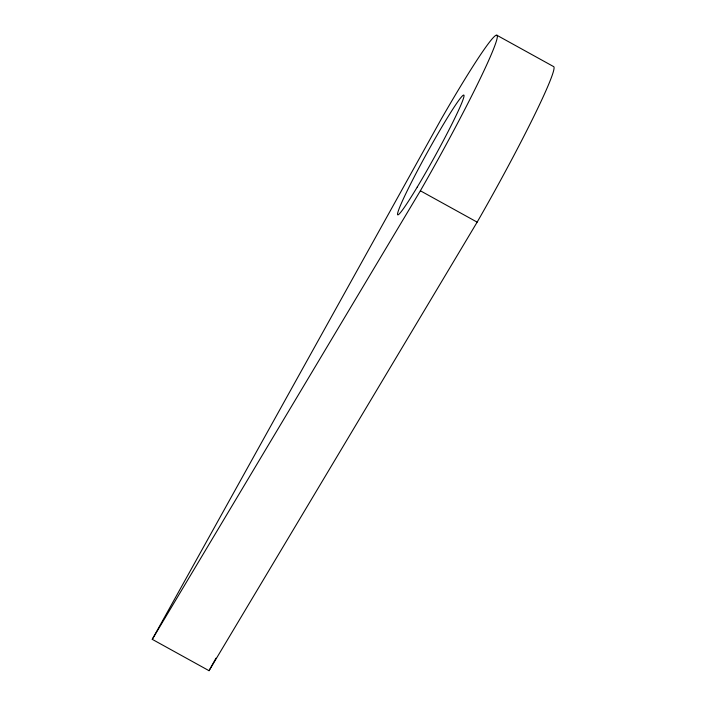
<?xml version="1.0" encoding="UTF-8"?>
<svg xmlns="http://www.w3.org/2000/svg" width="706" height="706" viewBox="0 0 706 706"><rect width="100%" height="100%" fill="white"/><g stroke="black" fill="none" stroke-linecap="round" stroke-linejoin="round"><path stroke-width="1.06" d="M152.258 639.336L441.206 119.146A136.743 8.507 -61.1 0 1 496.503 40.674A136.743 8.507 -61.1 0 1 420.37 190.779L152.258 639.336L209.038 670.7L477.15 222.143A136.743 8.507 -61.1 0 0 553.742 66.664L496.962 35.3M209.038 670.7L215.992 658.177M420.37 190.779L477.15 222.143M417.255 187.055A68.376 4.254 -61.1 0 0 463.877 95.133A68.376 4.254 -61.1 0 0 411.236 182.713A68.376 4.254 -61.1 0 0 417.255 187.055"/></g></svg>
